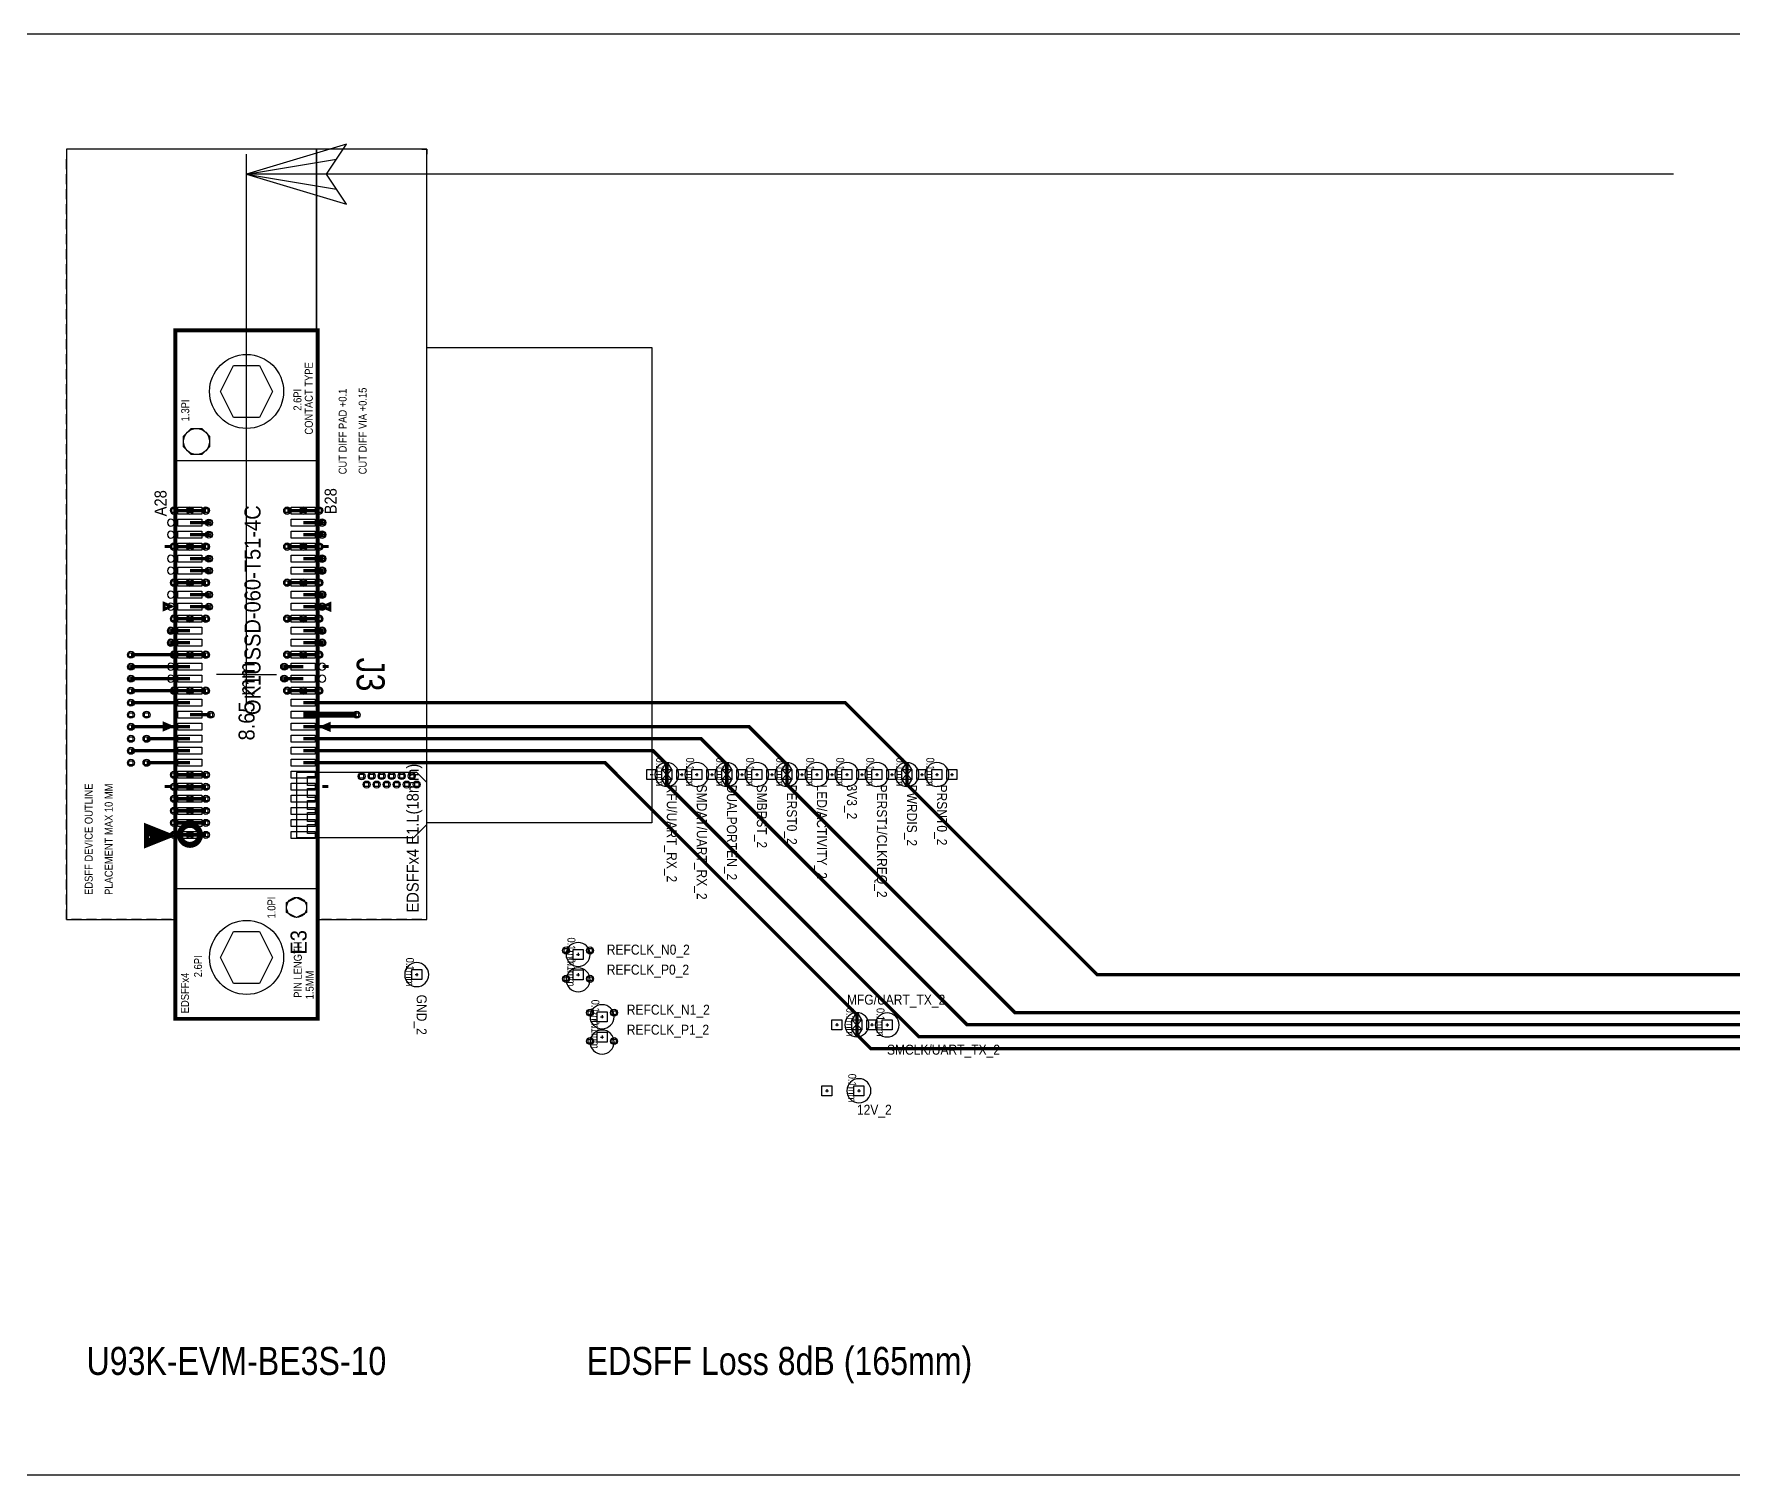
# Model space of a CAD drawing. Extents: x -65 to 700, y -155 to 755.
# Drawn here: x 12.4 to 97.3, y 300 to 372 of the extents above; entities that cross this region are included whole.
import ezdxf
from ezdxf.enums import TextEntityAlignment as Align

# ---------------------------------------------------------------- set-up
doc = ezdxf.new("R2010")
doc.units = 0
for name, color, linetype in [('BOARD_GEOMETRY_DIMENSION', 212, 'CONTINUOUS'), ('BOARD_GEOMETRY_OUTLINE', 254, 'CONTINUOUS'), ('BOARD_GEOMETRY_SILKSCREEN_TOP', 1, 'CONTINUOUS'), ('COMPONENT_VALUE_ASSEMBLY_TOP', 254, 'CONTINUOUS'), ('ETCH_TOP', 72, 'CONTINUOUS'), ('MANUFACTURING_NCBACKDRILL-16-4', 85, 'CONTINUOUS'), ('MANUFACTURING_NCBACKDRILL-16-6', 85, 'CONTINUOUS'), ('MANUFACTURING_NCLEGEND-1-16', 85, 'CONTINUOUS'), ('PACKAGE_GEOMETRY_ASSEMBLY_TOP', 142, 'CONTINUOUS'), ('PACKAGE_GEOMETRY_DISPLAY_TOP', 6, 'CONTINUOUS'), ('PACKAGE_GEOMETRY_PLACE_BOUND_TO', 85, 'CONTINUOUS'), ('PACKAGE_GEOMETRY_SILKSCREEN_TOP', 150, 'CONTINUOUS'), ('PIN_TOP', 72, 'CONTINUOUS'), ('REF_DES_SILKSCREEN_TOP', 150, 'CONTINUOUS'), ('VIA_CLASS_TOP', 72, 'CONTINUOUS')]:
    doc.layers.add(name, color=color, linetype=linetype)

# ---------------------------------------------------------------- blocks, each defined once
blk = doc.blocks.new('FIGURE_SQUARE')
blk.add_lwpolyline([(-0.5, -0.5), (-0.5, 0.5), (0.5, 0.5), (0.5, -0.5)], close=True)
blk = doc.blocks.new('FIGURE_CROSS')
for points in [[(-0.5, 0), (0.5, 0)], [(0, 0.5), (0, -0.5)]]:
    blk.add_lwpolyline(points)
blk = doc.blocks.new('FIGURE_HEX')
blk.add_lwpolyline([(-0.5, 0), (-0.25, 0.5), (0.25, 0.5), (0.5, 0), (0.25, -0.5), (-0.25, -0.5)], close=True)
blk = doc.blocks.new('FIGURE_OCT')
blk.add_lwpolyline([(-0.5, -0.2071), (-0.5, 0.2071), (-0.2071, 0.5), (0.2071, 0.5), (0.5, 0.2071), (0.5, -0.2071), (0.2071, -0.5), (-0.2071, -0.5)], close=True)

msp = doc.modelspace()

# ---------------------------------------------------------------- linework, layer by layer
at = {"layer": 'BOARD_GEOMETRY_DIMENSION'}
for points in [[(23, 365), (27.5, 364.25), (27, 365), (23, 365), (27.5, 365.75), (28, 366.5)], [(28, 366.5), (23, 365), (28, 363.5), (27, 365), (28, 366.5)], [(23, 341), (23, 366)], [(94.3144, 365), (23, 365)]]:
    msp.add_lwpolyline(points, dxfattribs=at)
at = {"layer": 'BOARD_GEOMETRY_OUTLINE'}
msp.add_lwpolyline([(0, 300), (167.5, 300), (167.5, 315.975, -0.429311), (168, 316.475), (174.75, 316.475), (175, 316.725), (175, 334.705), (174.75, 334.955), (168, 334.955, -0.410035), (167.5, 335.455), (167.5, 372), (0, 372)], format="xyb", close=True, dxfattribs=at)
at = {"layer": 'ETCH_TOP'}
for points, const_width in [([(20.17, 348.185), (19.37, 348.185)], 0.169), ([(20.17, 347.585), (21.12, 347.585)], 0.171), ([(20.97, 348.185), (20.17, 348.185)], 0.169), ([(25.03, 348.185), (25.83, 348.185)], 0.169), ([(25.83, 347.585), (26.78, 347.585)], 0.171), ([(25.83, 348.185), (26.63, 348.185)], 0.169), ([(20.17, 346.985), (21.12, 346.985)], 0.171), ([(25.83, 346.985), (26.78, 346.985)], 0.171), ([(19.37, 346.385), (20.17, 346.385)], 0.169), ([(20.17, 345.785), (21.12, 345.785)], 0.171), ([(20.17, 346.385), (20.97, 346.385)], 0.169), ([(25.83, 346.385), (25.03, 346.385)], 0.169), ([(25.83, 345.785), (26.78, 345.785)], 0.171), ([(26.63, 346.385), (25.83, 346.385)], 0.169), ([(20.17, 345.185), (21.12, 345.185)], 0.171), ([(25.83, 345.185), (26.78, 345.185)], 0.171), ([(20.17, 344.585), (19.37, 344.585)], 0.169), ([(20.17, 343.985), (21.12, 343.985)], 0.171), ([(20.97, 344.585), (20.17, 344.585)], 0.169), ([(25.03, 344.585), (25.83, 344.585)], 0.169), ([(25.83, 343.985), (26.78, 343.985)], 0.171), ([(25.83, 344.585), (26.63, 344.585)], 0.169), ([(20.17, 343.385), (21.12, 343.385)], 0.171), ([(25.83, 343.385), (26.78, 343.385)], 0.171), ([(20.17, 342.785), (19.37, 342.785)], 0.169), ([(20.97, 342.785), (20.17, 342.785)], 0.169), ([(25.03, 342.785), (25.83, 342.785)], 0.169), ([(25.83, 342.785), (26.63, 342.785)], 0.169), ([(20.17, 342.185), (19.22, 342.185)], 0.171), ([(20.17, 341.585), (19.22, 341.585)], 0.171), ([(25.83, 342.185), (26.78, 342.185)], 0.171), ([(25.83, 341.585), (26.78, 341.585)], 0.171), ([(17.22, 340.985), (19.37, 340.985)], 0.169), ([(19.37, 340.985), (20.17, 340.985)], 0.169), ([(20.97, 340.985), (20.17, 340.985)], 0.169), ([(25.03, 340.985), (25.83, 340.985)], 0.169), ([(25.83, 340.985), (26.63, 340.985)], 0.169), ([(20.17, 340.385), (17.22, 340.385)], 0.171), ([(20.17, 339.785), (17.22, 339.785)], 0.171), ([(25.83, 340.385), (24.88, 340.385)], 0.171), ([(25.83, 339.785), (24.88, 339.785)], 0.171), ([(19.37, 339.185), (17.22, 339.185)], 0.169), ([(20.17, 339.185), (19.37, 339.185)], 0.169), ([(20.17, 339.185), (20.97, 339.185)], 0.169), ([(25.03, 339.185), (25.83, 339.185)], 0.169), ([(25.83, 339.185), (26.63, 339.185)], 0.169), ([(20.17, 338.585), (17.22, 338.585)], 0.169), ([(25.83, 337.985), (28.5, 337.985)], 0.3), ([(25.83, 338.585), (52.9151, 338.585), (56.0001, 335.5), (56.0001, 335)], 0.169), ([(20.17, 337.385), (17.22, 337.385)], 0.169), ([(20.17, 337.985), (21.2, 337.985)], 0.169), ([(25.83, 337.385), (48.1151, 337.385), (50.0001, 335.5), (50.0001, 335)], 0.169), ([(20.17, 336.785), (18, 336.785)], 0.169), ([(25.83, 336.785), (45.715, 336.785), (47, 335.5), (47, 335)], 0.169), ([(20.17, 336.185), (17.22, 336.185)], 0.169), ([(20.17, 335.585), (18, 335.585)], 0.169), ([(25.83, 336.185), (43.3151, 336.185), (44.0001, 335.5), (44.0001, 335)], 0.169), ([(25.83, 335.585), (40.9151, 335.585), (53.4997, 323.0004), (53.4997, 322.5004)], 0.169), ([(20.17, 334.985), (19.37, 334.985)], 0.169), ([(20.97, 334.985), (20.17, 334.985)], 0.169), ([(57.1001, 321.9), (56.6001, 321.9), (44.0001, 334.5), (44.0001, 335)], 0.169), ([(59.5, 322.5), (59, 322.5), (47, 334.5), (47, 335)], 0.169), ([(61.9001, 323.1), (61.4001, 323.1), (50.0001, 334.5), (50.0001, 335)], 0.169), ([(66.0001, 325), (65.5001, 325), (56.0001, 334.5), (56.0001, 335)], 0.169), ([(20.17, 334.385), (19.37, 334.385)], 0.169), ([(20.17, 333.785), (19.37, 333.785)], 0.169), ([(20.97, 334.385), (20.17, 334.385)], 0.169), ([(20.97, 333.785), (20.17, 333.785)], 0.169), ([(20.17, 333.185), (19.37, 333.185)], 0.169), ([(20.97, 333.185), (20.17, 333.185)], 0.169), ([(20.17, 332.585), (19.37, 332.585)], 0.169), ([(20.97, 332.585), (20.17, 332.585)], 0.169), ([(20.17, 331.985), (19.37, 331.985)], 0.169), ([(20.97, 331.985), (20.17, 331.985)], 0.169), ([(161.0001, 325), (66.0001, 325)], 0.169), ([(156.9001, 323.1), (61.9001, 323.1)], 0.169), ([(53.4997, 322.5004), (53.4997, 322.0004), (54.2001, 321.3), (54.7001, 321.3)], 0.169), ([(152.1001, 321.9), (57.1001, 321.9)], 0.169), ([(154.5, 322.5), (59.5, 322.5)], 0.169), ([(149.7001, 321.3), (54.7001, 321.3)], 0.169)]:
    msp.add_lwpolyline(points, dxfattribs=dict(at, const_width=const_width))
for points in [[(43.9406, 335.5576), (43.7501, 335.25), (44.0001, 334.9789), (44.2501, 335.25), (44.0596, 335.5576, 0.411765)], [(46.9405, 335.5576), (46.75, 335.25), (47, 334.9789), (47.25, 335.25), (47.0595, 335.5576, 0.411765)], [(49.9406, 335.5576), (49.7501, 335.25), (50.0001, 334.9789), (50.2501, 335.25), (50.0596, 335.5576, 0.411765)], [(55.9406, 335.5576), (55.7501, 335.25), (56.0001, 334.9789), (56.2501, 335.25), (56.0596, 335.5576, 0.411765)], [(44.0596, 334.4424), (44.2501, 334.75), (44.0001, 335.0211), (43.7501, 334.75), (43.9406, 334.4424, 0.411765)], [(47.0595, 334.4424), (47.25, 334.75), (47, 335.0211), (46.75, 334.75), (46.9405, 334.4424, 0.411765)], [(50.0596, 334.4424), (50.2501, 334.75), (50.0001, 335.0211), (49.7501, 334.75), (49.9406, 334.4424, 0.411765)], [(56.0596, 334.4424), (56.2501, 334.75), (56.0001, 335.0211), (55.7501, 334.75), (55.9406, 334.4424, 0.411765)], [(53.4402, 323.058), (53.2497, 322.7504), (53.4997, 322.4793), (53.7497, 322.7504), (53.5592, 323.058, 0.411765)], [(53.5592, 321.9428), (53.7497, 322.2504), (53.4997, 322.5215), (53.2497, 322.2504), (53.4402, 321.9428, 0.411765)]]:
    msp.add_lwpolyline(points, format="xyb", close=True, dxfattribs=at)
for points in [[(31.5, 335.1), (25.5, 335.1), (25.5, 331.85), (31.35, 331.85), (32, 332.5), (32, 334.6)], [(26.05, 334.45), (26.05, 334.9), (26.5, 334.9), (26.5, 334.45)], [(26.05, 333.85), (26.05, 334.3), (26.5, 334.3), (26.5, 333.85)], [(26.05, 333.25), (26.05, 333.7), (26.5, 333.7), (26.5, 333.25)], [(26.05, 332.65), (26.05, 333.1), (26.5, 333.1), (26.5, 332.65)], [(26.05, 332.05), (26.05, 332.5), (26.5, 332.5), (26.5, 332.05)]]:
    msp.add_lwpolyline(points, close=True, dxfattribs=at)
at = {"layer": 'PACKAGE_GEOMETRY_ASSEMBLY_TOP'}
for points in [[(14.25, 366.25), (14, 366.25), (14, 366)], [(15, 366.25), (14.5, 366.25)], [(15.75, 366.25), (15.25, 366.25)], [(16.5, 366.25), (16, 366.25)], [(17.25, 366.25), (16.75, 366.25)], [(18, 366.25), (17.5, 366.25)], [(18.75, 366.25), (18.25, 366.25)], [(19.5, 366.25), (19, 366.25)], [(20.25, 366.25), (19.75, 366.25)], [(21, 366.25), (20.5, 366.25)], [(21.75, 366.25), (21.25, 366.25)], [(22.5, 366.25), (22, 366.25)], [(23.25, 366.25), (22.75, 366.25)], [(24, 366.25), (23.5, 366.25)], [(24.75, 366.25), (24.25, 366.25)], [(25.5, 366.25), (25, 366.25)], [(26.25, 366.25), (25.75, 366.25)], [(27, 366.25), (26.5, 366.25)], [(27.75, 366.25), (27.25, 366.25)], [(28.5, 366.25), (28, 366.25)], [(29.25, 366.25), (28.75, 366.25)], [(30, 366.25), (29.5, 366.25)], [(30.75, 366.25), (30.25, 366.25)], [(31.5, 366.25), (31, 366.25)], [(31.75, 366.25), (32, 366.25), (32, 366)], [(14, 365.25), (14, 365.75)], [(32, 365.25), (32, 365.75)], [(14, 364.5), (14, 365)], [(32, 364.5), (32, 365)], [(14, 363.75), (14, 364.25)], [(32, 363.75), (32, 364.25)], [(14, 363), (14, 363.5)], [(32, 363), (32, 363.5)], [(14, 362.25), (14, 362.75)], [(14, 361.5), (14, 362)], [(32, 362.25), (32, 362.75)], [(32, 361.5), (32, 362)], [(14, 360.75), (14, 361.25)], [(32, 360.75), (32, 361.25)], [(14, 360), (14, 360.5)], [(32, 360), (32, 360.5)], [(14, 359.25), (14, 359.75)], [(32, 359.25), (32, 359.75)], [(14, 358.5), (14, 359)], [(32, 358.5), (32, 359)], [(14, 357.75), (14, 358.25)], [(32, 357.75), (32, 358.25)], [(14, 357), (14, 357.5)], [(19.5, 322.86), (26.5, 322.86), (26.5, 357.14), (19.5, 357.14), (19.5, 322.86)], [(32, 357), (32, 357.5)], [(14, 356.25), (14, 356.75)], [(14, 355.5), (14, 356)], [(32, 356.25), (32, 356.75)], [(32, 356.335), (43.25, 356.335), (43.25, 332.585), (32, 332.585)], [(32, 355.5), (32, 356)], [(14, 354.75), (14, 355.25)], [(32, 354.75), (32, 355.25)], [(14, 354), (14, 354.5)], [(32, 354), (32, 354.5)], [(14, 353.25), (14, 353.75)], [(32, 353.25), (32, 353.75)], [(14, 352.5), (14, 353)], [(32, 352.5), (32, 353)], [(14, 351.75), (14, 352.25)], [(32, 351.75), (32, 352.25)], [(14, 351), (14, 351.5)], [(32, 351), (32, 351.5)], [(14, 350.25), (14, 350.75)], [(19.5, 350.69), (26.5, 350.69)], [(32, 350.25), (32, 350.75)], [(14, 349.5), (14, 350)], [(14, 348.75), (14, 349.25)], [(32, 349.5), (32, 350)], [(32, 348.75), (32, 349.25)], [(14, 348), (14, 348.5)], [(32, 348), (32, 348.5)], [(14, 347.25), (14, 347.75)], [(32, 347.25), (32, 347.75)], [(14, 346.5), (14, 347)], [(32, 346.5), (32, 347)], [(14, 345.75), (14, 346.25)], [(32, 345.75), (32, 346.25)], [(14, 345), (14, 345.5)], [(32, 345), (32, 345.5)], [(14, 344.25), (14, 344.75)], [(32, 344.25), (32, 344.75)], [(14, 343.5), (14, 344)], [(14, 342.75), (14, 343.25)], [(32, 343.5), (32, 344)], [(32, 342.75), (32, 343.25)], [(14, 342), (14, 342.5)], [(32, 342), (32, 342.5)], [(14, 341.25), (14, 341.75)], [(32, 341.25), (32, 341.75)], [(14, 340.5), (14, 341)], [(23, 338.5), (23, 341.5)], [(32, 340.5), (32, 341)], [(14, 339.75), (14, 340.25)], [(23, 340), (21.5, 340)], [(23, 340), (24.5, 340)], [(32, 339.75), (32, 340.25)], [(14, 339), (14, 339.5)], [(32, 339), (32, 339.5)], [(14, 338.25), (14, 338.75)], [(32, 338.25), (32, 338.75)], [(14, 337.5), (14, 338)], [(32, 337.5), (32, 338)], [(14, 336.75), (14, 337.25)], [(14, 336), (14, 336.5)], [(32, 336.75), (32, 337.25)], [(32, 336), (32, 336.5)], [(14, 335.25), (14, 335.75)], [(32, 335.25), (32, 335.75)], [(14, 334.5), (14, 335)], [(32, 334.5), (32, 335)], [(14, 333.75), (14, 334.25)], [(32, 333.75), (32, 334.25)], [(14, 333), (14, 333.5)], [(32, 333), (32, 333.5)], [(14, 332.25), (14, 332.75)], [(32, 332.25), (32, 332.75)], [(14, 331.5), (14, 332)], [(32, 331.5), (32, 332)], [(14, 330.75), (14, 331.25)], [(14, 330), (14, 330.5)], [(32, 330.75), (32, 331.25)], [(32, 330), (32, 330.5)], [(14, 329.25), (14, 329.75)], [(32, 329.25), (32, 329.75)], [(14, 328.5), (14, 329)], [(19.5, 329.31), (26.5, 329.31)], [(32, 328.5), (32, 329)], [(14, 327.75), (14, 328.25)], [(32, 327.75), (32, 328.25)], [(14.75, 327.75), (14.25, 327.75)], [(15.5, 327.75), (15, 327.75)], [(16.25, 327.75), (15.75, 327.75)], [(17, 327.75), (16.5, 327.75)], [(17.75, 327.75), (17.25, 327.75)], [(18.5, 327.75), (18, 327.75)], [(19.25, 327.75), (18.75, 327.75)], [(27.25, 327.75), (26.75, 327.75)], [(28, 327.75), (27.5, 327.75)], [(28.75, 327.75), (28.25, 327.75)], [(29.5, 327.75), (29, 327.75)], [(30.25, 327.75), (29.75, 327.75)], [(31, 327.75), (30.5, 327.75)], [(31.75, 327.75), (31.25, 327.75)]]:
    msp.add_lwpolyline(points, dxfattribs=at)
for points in [[(19.545, 348.185, 1), (19.195, 348.185, 1)], [(20.345, 348.185, 1), (19.995, 348.185, 1)], [(21.145, 348.185, 1), (20.795, 348.185, 1)], [(25.205, 348.185, 1), (24.855, 348.185, 1)], [(26.005, 348.185, 1), (25.655, 348.185, 1)], [(26.805, 348.185, 1), (26.455, 348.185, 1)], [(19.395, 347.585, 1), (19.045, 347.585, 1)], [(26.955, 347.585, 1), (26.605, 347.585, 1)], [(19.395, 346.985, 1), (19.045, 346.985, 1)], [(26.955, 346.985, 1), (26.605, 346.985, 1)], [(19.395, 345.785, 1), (19.045, 345.785, 1)], [(19.545, 346.385, 1), (19.195, 346.385, 1)], [(20.345, 346.385, 1), (19.995, 346.385, 1)], [(21.145, 346.385, 1), (20.795, 346.385, 1)], [(25.205, 346.385, 1), (24.855, 346.385, 1)], [(26.005, 346.385, 1), (25.655, 346.385, 1)], [(26.805, 346.385, 1), (26.455, 346.385, 1)], [(26.955, 345.785, 1), (26.605, 345.785, 1)], [(19.395, 345.185, 1), (19.045, 345.185, 1)], [(26.955, 345.185, 1), (26.605, 345.185, 1)], [(19.395, 343.985, 1), (19.045, 343.985, 1)], [(19.545, 344.585, 1), (19.195, 344.585, 1)], [(20.345, 344.585, 1), (19.995, 344.585, 1)], [(21.145, 344.585, 1), (20.795, 344.585, 1)], [(25.205, 344.585, 1), (24.855, 344.585, 1)], [(26.005, 344.585, 1), (25.655, 344.585, 1)], [(26.805, 344.585, 1), (26.455, 344.585, 1)], [(26.955, 343.985, 1), (26.605, 343.985, 1)], [(19.395, 343.385, 1), (19.045, 343.385, 1)], [(26.955, 343.385, 1), (26.605, 343.385, 1)], [(19.545, 342.785, 1), (19.195, 342.785, 1)], [(20.345, 342.785, 1), (19.995, 342.785, 1)], [(21.145, 342.785, 1), (20.795, 342.785, 1)], [(25.205, 342.785, 1), (24.855, 342.785, 1)], [(26.005, 342.785, 1), (25.655, 342.785, 1)], [(26.805, 342.785, 1), (26.455, 342.785, 1)], [(19.395, 342.185, 1), (19.045, 342.185, 1)], [(19.395, 341.585, 1), (19.045, 341.585, 1)], [(26.955, 342.185, 1), (26.605, 342.185, 1)], [(26.955, 341.585, 1), (26.605, 341.585, 1)], [(19.545, 340.985, 1), (19.195, 340.985, 1)], [(20.345, 340.985, 1), (19.995, 340.985, 1)], [(21.145, 340.985, 1), (20.795, 340.985, 1)], [(25.205, 340.985, 1), (24.855, 340.985, 1)], [(26.005, 340.985, 1), (25.655, 340.985, 1)], [(26.805, 340.985, 1), (26.455, 340.985, 1)], [(19.395, 340.385, 1), (19.045, 340.385, 1)], [(19.395, 339.785, 1), (19.045, 339.785, 1)], [(26.955, 340.385, 1), (26.605, 340.385, 1)], [(26.955, 339.785, 1), (26.605, 339.785, 1)], [(19.545, 339.185, 1), (19.195, 339.185, 1)], [(20.345, 339.185, 1), (19.995, 339.185, 1)], [(21.145, 339.185, 1), (20.795, 339.185, 1)], [(25.205, 339.185, 1), (24.855, 339.185, 1)], [(26.005, 339.185, 1), (25.655, 339.185, 1)], [(26.805, 339.185, 1), (26.455, 339.185, 1)]]:
    msp.add_lwpolyline(points, format="xyb", close=True, dxfattribs=at)
at = {"layer": 'PACKAGE_GEOMETRY_ASSEMBLY_TOP', "const_width": 0.3}
msp.add_lwpolyline([(20.67, 331.985, 1), (19.67, 331.985, 1), (20.67, 331.985)], format="xyb", dxfattribs=at)
at = {"layer": 'PACKAGE_GEOMETRY_PLACE_BOUND_TO'}
for points in [[(14, 327.75), (19.5, 327.75), (19.5, 357.14), (26.5, 357.14), (26.5, 366.25), (14, 366.25)], [(32, 366.25), (26.5, 366.25), (26.5, 327.75), (32, 327.75)], [(19.5, 322.86), (26.5, 322.86), (26.5, 357.14), (19.5, 357.14)], [(43.25, 332.585), (32, 332.585), (32, 356.335), (43.25, 356.335)]]:
    msp.add_lwpolyline(points, close=True, dxfattribs=at)
for points in [[(44.6001, 335, 1), (43.4001, 335, 1)], [(46.1, 335, 1), (44.9, 335, 1)], [(47.6, 335, 1), (46.4, 335, 1)], [(49.1, 335, 1), (47.9, 335, 1)], [(50.6001, 335, 1), (49.4001, 335, 1)], [(52.1, 335, 1), (50.9, 335, 1)], [(53.6, 335, 1), (52.4, 335, 1)], [(55.1, 335, 1), (53.9, 335, 1)], [(56.6001, 335, 1), (55.4001, 335, 1)], [(58.1, 335, 1), (56.9, 335, 1)], [(40.1662, 326.009, 1), (38.9662, 326.009, 1)], [(32.1, 325, 1), (30.9, 325, 1)], [(40.1662, 324.741, 1), (38.9662, 324.741, 1)], [(41.3639, 322.9, 1), (40.1639, 322.9, 1)], [(54.0997, 322.5004, 1), (52.8997, 322.5004, 1)], [(55.6146, 322.4854, 1), (54.4146, 322.4854, 1)], [(41.3639, 321.632, 1), (40.1639, 321.632, 1)], [(54.2, 319.2, 1), (53, 319.2, 1)]]:
    msp.add_lwpolyline(points, format="xyb", close=True, dxfattribs=at)
at = {"layer": 'PACKAGE_GEOMETRY_SILKSCREEN_TOP'}
for points, const_width in [([(19.42, 346.89), (19.42, 357.22), (26.58, 357.22), (26.58, 322.78), (19.42, 322.78), (19.42, 346.89)], 0.15), ([(19.2, 346.4), (18.9, 346.4)], 0.15), ([(27.1, 346.4), (26.8, 346.4)], 0.15), ([(19.225, 343.4), (18.875, 343.55), (18.875, 343.25), (19.225, 343.4)], 0.15), ([(26.805, 343.38), (27.155, 343.23), (27.155, 343.53), (26.805, 343.38)], 0.15), ([(19.2, 340.4), (18.9, 340.4)], 0.15), ([(27.1, 340.4), (26.8, 340.4)], 0.15), ([(19.225, 337.4), (18.875, 337.55), (18.875, 337.25), (19.225, 337.4)], 0.15), ([(26.785, 337.38), (27.135, 337.23), (27.135, 337.53), (26.785, 337.38)], 0.15), ([(19.2, 334.4), (18.9, 334.4)], 0.15), ([(27.08, 334.4), (26.78, 334.4)], 0.15), ([(19.218, 331.9442), (17.968, 332.4442), (17.968, 331.4442), (19.218, 331.9442), (18.018, 332.2942), (18.018, 331.6442), (18.918, 331.9442), (18.118, 332.1442), (18.118, 331.7942), (18.668, 331.9442), (18.168, 331.9442)], 0.2)]:
    msp.add_lwpolyline(points, dxfattribs=dict(at, const_width=const_width))
at = {"layer": 'PIN_TOP'}
for points in [[(20.77, 348.01), (19.57, 348.01), (19.57, 348.36), (20.77, 348.36)], [(26.43, 348.01), (25.23, 348.01), (25.23, 348.36), (26.43, 348.36)], [(20.77, 347.41), (19.57, 347.41), (19.57, 347.76), (20.77, 347.76)], [(26.43, 347.41), (25.23, 347.41), (25.23, 347.76), (26.43, 347.76)], [(20.77, 346.81), (19.57, 346.81), (19.57, 347.16), (20.77, 347.16)], [(26.43, 346.81), (25.23, 346.81), (25.23, 347.16), (26.43, 347.16)], [(20.77, 346.21), (19.57, 346.21), (19.57, 346.56), (20.77, 346.56)], [(20.77, 345.61), (19.57, 345.61), (19.57, 345.96), (20.77, 345.96)], [(26.43, 346.21), (25.23, 346.21), (25.23, 346.56), (26.43, 346.56)], [(26.43, 345.61), (25.23, 345.61), (25.23, 345.96), (26.43, 345.96)], [(20.77, 345.01), (19.57, 345.01), (19.57, 345.36), (20.77, 345.36)], [(26.43, 345.01), (25.23, 345.01), (25.23, 345.36), (26.43, 345.36)], [(20.77, 344.41), (19.57, 344.41), (19.57, 344.76), (20.77, 344.76)], [(20.77, 343.81), (19.57, 343.81), (19.57, 344.16), (20.77, 344.16)], [(26.43, 344.41), (25.23, 344.41), (25.23, 344.76), (26.43, 344.76)], [(26.43, 343.81), (25.23, 343.81), (25.23, 344.16), (26.43, 344.16)], [(20.77, 343.21), (19.57, 343.21), (19.57, 343.56), (20.77, 343.56)], [(26.43, 343.21), (25.23, 343.21), (25.23, 343.56), (26.43, 343.56)], [(20.77, 342.61), (19.57, 342.61), (19.57, 342.96), (20.77, 342.96)], [(26.43, 342.61), (25.23, 342.61), (25.23, 342.96), (26.43, 342.96)], [(20.77, 342.01), (19.57, 342.01), (19.57, 342.36), (20.77, 342.36)], [(20.77, 341.41), (19.57, 341.41), (19.57, 341.76), (20.77, 341.76)], [(26.43, 342.01), (25.23, 342.01), (25.23, 342.36), (26.43, 342.36)], [(26.43, 341.41), (25.23, 341.41), (25.23, 341.76), (26.43, 341.76)], [(20.77, 340.81), (19.57, 340.81), (19.57, 341.16), (20.77, 341.16)], [(26.43, 340.81), (25.23, 340.81), (25.23, 341.16), (26.43, 341.16)], [(20.77, 340.21), (19.57, 340.21), (19.57, 340.56), (20.77, 340.56)], [(20.77, 339.61), (19.57, 339.61), (19.57, 339.96), (20.77, 339.96)], [(26.43, 340.21), (25.23, 340.21), (25.23, 340.56), (26.43, 340.56)], [(26.43, 339.61), (25.23, 339.61), (25.23, 339.96), (26.43, 339.96)], [(20.77, 339.01), (19.57, 339.01), (19.57, 339.36), (20.77, 339.36)], [(26.43, 339.01), (25.23, 339.01), (25.23, 339.36), (26.43, 339.36)], [(20.77, 338.41), (19.57, 338.41), (19.57, 338.76), (20.77, 338.76)], [(20.77, 337.81), (19.57, 337.81), (19.57, 338.16), (20.77, 338.16)], [(26.43, 338.41), (25.23, 338.41), (25.23, 338.76), (26.43, 338.76)], [(26.43, 337.81), (25.23, 337.81), (25.23, 338.16), (26.43, 338.16)], [(20.77, 337.21), (19.57, 337.21), (19.57, 337.56), (20.77, 337.56)], [(26.43, 337.21), (25.23, 337.21), (25.23, 337.56), (26.43, 337.56)], [(20.77, 336.61), (19.57, 336.61), (19.57, 336.96), (20.77, 336.96)], [(26.43, 336.61), (25.23, 336.61), (25.23, 336.96), (26.43, 336.96)], [(20.77, 336.01), (19.57, 336.01), (19.57, 336.36), (20.77, 336.36)], [(20.77, 335.41), (19.57, 335.41), (19.57, 335.76), (20.77, 335.76)], [(26.43, 336.01), (25.23, 336.01), (25.23, 336.36), (26.43, 336.36)], [(26.43, 335.41), (25.23, 335.41), (25.23, 335.76), (26.43, 335.76)], [(20.77, 334.81), (19.57, 334.81), (19.57, 335.16), (20.77, 335.16)], [(26.43, 334.81), (25.23, 334.81), (25.23, 335.16), (26.43, 335.16)], [(43.7501, 335.25), (44.2501, 335.25), (44.2501, 334.75), (43.7501, 334.75)], [(45.25, 335.25), (45.75, 335.25), (45.75, 334.75), (45.25, 334.75)], [(46.75, 335.25), (47.25, 335.25), (47.25, 334.75), (46.75, 334.75)], [(48.25, 335.25), (48.75, 335.25), (48.75, 334.75), (48.25, 334.75)], [(49.7501, 335.25), (50.2501, 335.25), (50.2501, 334.75), (49.7501, 334.75)], [(51.25, 335.25), (51.75, 335.25), (51.75, 334.75), (51.25, 334.75)], [(52.75, 335.25), (53.25, 335.25), (53.25, 334.75), (52.75, 334.75)], [(54.25, 335.25), (54.75, 335.25), (54.75, 334.75), (54.25, 334.75)], [(55.7501, 335.25), (56.2501, 335.25), (56.2501, 334.75), (55.7501, 334.75)], [(57.25, 335.25), (57.75, 335.25), (57.75, 334.75), (57.25, 334.75)], [(20.77, 334.21), (19.57, 334.21), (19.57, 334.56), (20.77, 334.56)], [(20.77, 333.61), (19.57, 333.61), (19.57, 333.96), (20.77, 333.96)], [(26.43, 334.21), (25.23, 334.21), (25.23, 334.56), (26.43, 334.56)], [(26.43, 333.61), (25.23, 333.61), (25.23, 333.96), (26.43, 333.96)], [(20.77, 333.01), (19.57, 333.01), (19.57, 333.36), (20.77, 333.36)], [(26.43, 333.01), (25.23, 333.01), (25.23, 333.36), (26.43, 333.36)], [(20.77, 332.41), (19.57, 332.41), (19.57, 332.76), (20.77, 332.76)], [(26.43, 332.41), (25.23, 332.41), (25.23, 332.76), (26.43, 332.76)], [(20.77, 331.81), (19.57, 331.81), (19.57, 332.16), (20.77, 332.16)], [(26.43, 331.81), (25.23, 331.81), (25.23, 332.16), (26.43, 332.16)], [(39.3162, 326.259), (39.8162, 326.259), (39.8162, 325.759), (39.3162, 325.759)], [(31.25, 325.25), (31.75, 325.25), (31.75, 324.75), (31.25, 324.75)], [(39.3162, 325.241), (39.8162, 325.241), (39.8162, 324.741), (39.3162, 324.741)], [(40.5139, 323.15), (41.0139, 323.15), (41.0139, 322.65), (40.5139, 322.65)], [(40.5139, 322.132), (41.0139, 322.132), (41.0139, 321.632), (40.5139, 321.632)], [(53.2497, 322.7504), (53.7497, 322.7504), (53.7497, 322.2504), (53.2497, 322.2504)], [(54.7646, 322.7354), (55.2646, 322.7354), (55.2646, 322.2354), (54.7646, 322.2354)], [(53.35, 319.45), (53.85, 319.45), (53.85, 318.95), (53.35, 318.95)]]:
    msp.add_lwpolyline(points, close=True, dxfattribs=at)
for centre, radius in [((23, 354.14), 1.85), ((20.5, 351.64), 0.65), ((25.5, 328.36), 0.5), ((23, 325.86), 1.85)]:
    msp.add_circle(centre, radius, dxfattribs=at)
at = {"layer": 'VIA_CLASS_TOP'}
for points in [[(43, 334.75), (43, 335.25), (43.5, 335.25), (43.5, 334.75)], [(44.5001, 334.75), (44.5001, 335.25), (45.0001, 335.25), (45.0001, 334.75)], [(46, 334.75), (46, 335.25), (46.5, 335.25), (46.5, 334.75)], [(47.5, 334.75), (47.5, 335.25), (48, 335.25), (48, 334.75)], [(49, 334.75), (49, 335.25), (49.5, 335.25), (49.5, 334.75)], [(50.5001, 334.75), (50.5001, 335.25), (51.0001, 335.25), (51.0001, 334.75)], [(52, 334.75), (52, 335.25), (52.5, 335.25), (52.5, 334.75)], [(53.5, 334.75), (53.5, 335.25), (54, 335.25), (54, 334.75)], [(55, 334.75), (55, 335.25), (55.5, 335.25), (55.5, 334.75)], [(56.5001, 334.75), (56.5001, 335.25), (57.0001, 335.25), (57.0001, 334.75)], [(58, 334.75), (58, 335.25), (58.5, 335.25), (58.5, 334.75)], [(52.25, 322.25), (52.25, 322.75), (52.75, 322.75), (52.75, 322.25)], [(54, 322.25), (54, 322.75), (54.5, 322.75), (54.5, 322.25)], [(51.75, 318.95), (51.75, 319.45), (52.25, 319.45), (52.25, 318.95)]]:
    msp.add_lwpolyline(points, close=True, dxfattribs=at)
for centre in [(19.37, 348.185), (20.17, 348.185), (20.97, 348.185), (25.03, 348.185), (25.83, 348.185), (26.63, 348.185), (21.12, 347.585), (26.78, 347.585), (21.12, 346.985), (26.78, 346.985), (19.37, 346.385), (20.17, 346.385), (20.97, 346.385), (21.12, 345.785), (25.03, 346.385), (25.83, 346.385), (26.63, 346.385), (26.78, 345.785), (21.12, 345.185), (26.78, 345.185), (19.37, 344.585), (20.17, 344.585), (20.97, 344.585), (21.12, 343.985), (25.03, 344.585), (25.83, 344.585), (26.63, 344.585), (26.78, 343.985), (21.12, 343.385), (26.78, 343.385), (19.37, 342.785), (20.17, 342.785), (20.97, 342.785), (25.03, 342.785), (25.83, 342.785), (26.63, 342.785), (19.22, 342.185), (19.22, 341.585), (26.78, 342.185), (26.78, 341.585), (17.22, 340.985), (19.37, 340.985), (20.17, 340.985), (20.97, 340.985), (25.03, 340.985), (25.83, 340.985), (26.63, 340.985), (17.22, 340.385), (17.22, 339.785), (24.88, 340.385), (24.88, 339.785), (17.22, 339.185), (19.37, 339.185), (20.17, 339.185), (20.97, 339.185), (25.03, 339.185), (25.83, 339.185), (26.63, 339.185), (17.22, 338.585), (17.22, 337.985), (18, 337.985), (21.2, 337.985), (28.5, 337.985), (17.22, 337.385), (17.22, 336.785), (18, 336.785), (17.22, 336.185), (17.22, 335.585), (18, 335.585), (19.37, 334.985), (20.17, 334.985), (20.97, 334.985), (28.75, 334.91), (29.25, 334.925), (29.75, 334.925), (30.25, 334.925), (30.75, 334.925), (31.25, 334.925), (19.37, 334.385), (19.37, 333.785), (20.17, 334.385), (20.17, 333.785), (20.97, 334.385), (20.97, 333.785), (29, 334.5), (29.5, 334.5), (30, 334.5), (30.5, 334.5), (31, 334.5), (31.5, 334.5), (19.37, 333.185), (20.17, 333.185), (20.97, 333.185), (19.37, 332.585), (20.17, 332.585), (20.97, 332.585), (19.37, 331.985), (20.17, 331.985), (20.97, 331.985), (38.9662, 326.209), (40.1662, 326.209), (38.9662, 324.791), (40.1662, 324.791), (40.1639, 323.1), (41.3639, 323.1), (40.1639, 321.682), (41.3639, 321.682)]:
    msp.add_circle(centre, 0.175, dxfattribs=at)

# ---------------------------------------------------------------- block references
at = {"layer": 'MANUFACTURING_NCBACKDRILL-16-4'}
for p, xscale, yscale in [((26.78, 347.585), 0.2, 0.2), ((26.78, 346.985), 0.2, 0.2), ((26.78, 345.785), 0.2, 0.2), ((26.78, 345.185), 0.2, 0.2), ((26.78, 343.985), 0.2, 0.2), ((26.78, 343.385), 0.2, 0.2), ((26.78, 342.185), 0.2, 0.2), ((26.78, 341.585), 0.2, 0.2), ((24.88, 340.385), 0.2, 0.2), ((24.88, 339.785), 0.2, 0.2), ((39.5662, 326.009), 0.15, 0.15), ((39.5662, 324.991), 0.15, 0.15)]:
    msp.add_blockref('FIGURE_CROSS', p, dxfattribs=dict(at, xscale=xscale, yscale=yscale))
at = {"layer": 'MANUFACTURING_NCBACKDRILL-16-6'}
for p, xscale, yscale in [((21.12, 347.585), 0.2, 0.2), ((21.12, 346.985), 0.2, 0.2), ((21.12, 345.785), 0.2, 0.2), ((21.12, 345.185), 0.2, 0.2), ((21.12, 343.985), 0.2, 0.2), ((21.12, 343.385), 0.2, 0.2), ((19.22, 342.185), 0.2, 0.2), ((19.22, 341.585), 0.2, 0.2), ((17.22, 340.385), 0.2, 0.2), ((17.22, 339.785), 0.2, 0.2), ((40.7639, 322.9), 0.15, 0.15), ((40.7639, 321.882), 0.15, 0.15)]:
    msp.add_blockref('FIGURE_CROSS', p, dxfattribs=dict(at, xscale=xscale, yscale=yscale))
at = {"layer": 'MANUFACTURING_NCLEGEND-1-16'}
for name, p, xscale, yscale in [('FIGURE_HEX', (23, 354.14), 2.6, 2.6), ('FIGURE_OCT', (20.5, 351.64), 1.3, 1.3), ('FIGURE_SQUARE', (19.37, 348.185), 0.2, 0.2), ('FIGURE_SQUARE', (20.17, 348.185), 0.2, 0.2), ('FIGURE_SQUARE', (20.97, 348.185), 0.2, 0.2), ('FIGURE_SQUARE', (21.12, 347.585), 0.2, 0.2), ('FIGURE_SQUARE', (25.03, 348.185), 0.2, 0.2), ('FIGURE_SQUARE', (25.83, 348.185), 0.2, 0.2), ('FIGURE_SQUARE', (26.63, 348.185), 0.2, 0.2), ('FIGURE_SQUARE', (26.78, 347.585), 0.2, 0.2), ('FIGURE_SQUARE', (21.12, 346.985), 0.2, 0.2), ('FIGURE_SQUARE', (26.78, 346.985), 0.2, 0.2), ('FIGURE_SQUARE', (19.37, 346.385), 0.2, 0.2), ('FIGURE_SQUARE', (20.17, 346.385), 0.2, 0.2), ('FIGURE_SQUARE', (20.97, 346.385), 0.2, 0.2), ('FIGURE_SQUARE', (21.12, 345.785), 0.2, 0.2), ('FIGURE_SQUARE', (25.03, 346.385), 0.2, 0.2), ('FIGURE_SQUARE', (25.83, 346.385), 0.2, 0.2), ('FIGURE_SQUARE', (26.63, 346.385), 0.2, 0.2), ('FIGURE_SQUARE', (26.78, 345.785), 0.2, 0.2), ('FIGURE_SQUARE', (21.12, 345.185), 0.2, 0.2), ('FIGURE_SQUARE', (26.78, 345.185), 0.2, 0.2), ('FIGURE_SQUARE', (19.37, 344.585), 0.2, 0.2), ('FIGURE_SQUARE', (20.17, 344.585), 0.2, 0.2), ('FIGURE_SQUARE', (20.97, 344.585), 0.2, 0.2), ('FIGURE_SQUARE', (21.12, 343.985), 0.2, 0.2), ('FIGURE_SQUARE', (25.03, 344.585), 0.2, 0.2), ('FIGURE_SQUARE', (25.83, 344.585), 0.2, 0.2), ('FIGURE_SQUARE', (26.63, 344.585), 0.2, 0.2), ('FIGURE_SQUARE', (26.78, 343.985), 0.2, 0.2), ('FIGURE_SQUARE', (21.12, 343.385), 0.2, 0.2), ('FIGURE_SQUARE', (26.78, 343.385), 0.2, 0.2), ('FIGURE_SQUARE', (19.37, 342.785), 0.2, 0.2), ('FIGURE_SQUARE', (20.17, 342.785), 0.2, 0.2), ('FIGURE_SQUARE', (20.97, 342.785), 0.2, 0.2), ('FIGURE_SQUARE', (25.03, 342.785), 0.2, 0.2), ('FIGURE_SQUARE', (25.83, 342.785), 0.2, 0.2), ('FIGURE_SQUARE', (26.63, 342.785), 0.2, 0.2), ('FIGURE_SQUARE', (19.22, 342.185), 0.2, 0.2), ('FIGURE_SQUARE', (19.22, 341.585), 0.2, 0.2), ('FIGURE_SQUARE', (26.78, 342.185), 0.2, 0.2), ('FIGURE_SQUARE', (26.78, 341.585), 0.2, 0.2), ('FIGURE_SQUARE', (17.22, 340.985), 0.2, 0.2), ('FIGURE_SQUARE', (19.37, 340.985), 0.2, 0.2), ('FIGURE_SQUARE', (20.17, 340.985), 0.2, 0.2), ('FIGURE_SQUARE', (20.97, 340.985), 0.2, 0.2), ('FIGURE_SQUARE', (25.03, 340.985), 0.2, 0.2), ('FIGURE_SQUARE', (25.83, 340.985), 0.2, 0.2), ('FIGURE_SQUARE', (26.63, 340.985), 0.2, 0.2), ('FIGURE_SQUARE', (17.22, 340.385), 0.2, 0.2), ('FIGURE_SQUARE', (17.22, 339.785), 0.2, 0.2), ('FIGURE_SQUARE', (24.88, 340.385), 0.2, 0.2), ('FIGURE_SQUARE', (24.88, 339.785), 0.2, 0.2), ('FIGURE_SQUARE', (17.22, 339.185), 0.2, 0.2), ('FIGURE_SQUARE', (19.37, 339.185), 0.2, 0.2), ('FIGURE_SQUARE', (20.17, 339.185), 0.2, 0.2), ('FIGURE_SQUARE', (20.97, 339.185), 0.2, 0.2), ('FIGURE_SQUARE', (25.03, 339.185), 0.2, 0.2), ('FIGURE_SQUARE', (25.83, 339.185), 0.2, 0.2), ('FIGURE_SQUARE', (26.63, 339.185), 0.2, 0.2), ('FIGURE_SQUARE', (17.22, 338.585), 0.2, 0.2), ('FIGURE_SQUARE', (17.22, 337.985), 0.2, 0.2), ('FIGURE_SQUARE', (17.22, 337.385), 0.2, 0.2), ('FIGURE_SQUARE', (18, 337.985), 0.2, 0.2), ('FIGURE_SQUARE', (21.2, 337.985), 0.2, 0.2), ('FIGURE_SQUARE', (28.5, 337.985), 0.2, 0.2), ('FIGURE_SQUARE', (17.22, 336.785), 0.2, 0.2), ('FIGURE_SQUARE', (18, 336.785), 0.2, 0.2), ('FIGURE_SQUARE', (17.22, 336.185), 0.2, 0.2), ('FIGURE_SQUARE', (17.22, 335.585), 0.2, 0.2), ('FIGURE_SQUARE', (18, 335.585), 0.2, 0.2), ('FIGURE_SQUARE', (19.37, 334.985), 0.2, 0.2), ('FIGURE_SQUARE', (20.17, 334.985), 0.2, 0.2), ('FIGURE_SQUARE', (20.97, 334.985), 0.2, 0.2), ('FIGURE_SQUARE', (28.75, 334.91), 0.2, 0.2), ('FIGURE_SQUARE', (29.25, 334.925), 0.2, 0.2), ('FIGURE_SQUARE', (29.75, 334.925), 0.2, 0.2), ('FIGURE_SQUARE', (30.25, 334.925), 0.2, 0.2), ('FIGURE_SQUARE', (30.75, 334.925), 0.2, 0.2), ('FIGURE_SQUARE', (31.25, 334.925), 0.2, 0.2), ('FIGURE_CROSS', (43.25, 335), 0.15, 0.15), ('FIGURE_CROSS', (44.0001, 335), 0.15, 0.15), ('FIGURE_CROSS', (44.7501, 335), 0.15, 0.15), ('FIGURE_CROSS', (45.5, 335), 0.15, 0.15), ('FIGURE_CROSS', (46.25, 335), 0.15, 0.15), ('FIGURE_CROSS', (47, 335), 0.15, 0.15), ('FIGURE_CROSS', (47.75, 335), 0.15, 0.15), ('FIGURE_CROSS', (48.5, 335), 0.15, 0.15), ('FIGURE_CROSS', (49.25, 335), 0.15, 0.15), ('FIGURE_CROSS', (50.0001, 335), 0.15, 0.15), ('FIGURE_CROSS', (50.7501, 335), 0.15, 0.15), ('FIGURE_CROSS', (51.5, 335), 0.15, 0.15), ('FIGURE_CROSS', (52.25, 335), 0.15, 0.15), ('FIGURE_CROSS', (53, 335), 0.15, 0.15), ('FIGURE_CROSS', (53.75, 335), 0.15, 0.15), ('FIGURE_CROSS', (54.5, 335), 0.15, 0.15), ('FIGURE_CROSS', (55.25, 335), 0.15, 0.15), ('FIGURE_CROSS', (56.0001, 335), 0.15, 0.15), ('FIGURE_CROSS', (56.7501, 335), 0.15, 0.15), ('FIGURE_CROSS', (57.5, 335), 0.15, 0.15), ('FIGURE_CROSS', (58.25, 335), 0.15, 0.15), ('FIGURE_SQUARE', (19.37, 334.385), 0.2, 0.2), ('FIGURE_SQUARE', (19.37, 333.785), 0.2, 0.2), ('FIGURE_SQUARE', (20.17, 334.385), 0.2, 0.2), ('FIGURE_SQUARE', (20.17, 333.785), 0.2, 0.2), ('FIGURE_SQUARE', (20.97, 334.385), 0.2, 0.2), ('FIGURE_SQUARE', (20.97, 333.785), 0.2, 0.2), ('FIGURE_SQUARE', (29, 334.5), 0.2, 0.2), ('FIGURE_SQUARE', (29.5, 334.5), 0.2, 0.2), ('FIGURE_SQUARE', (30, 334.5), 0.2, 0.2), ('FIGURE_SQUARE', (30.5, 334.5), 0.2, 0.2), ('FIGURE_SQUARE', (31, 334.5), 0.2, 0.2), ('FIGURE_SQUARE', (31.5, 334.5), 0.2, 0.2), ('FIGURE_SQUARE', (19.37, 333.185), 0.2, 0.2), ('FIGURE_SQUARE', (20.17, 333.185), 0.2, 0.2), ('FIGURE_SQUARE', (20.97, 333.185), 0.2, 0.2), ('FIGURE_SQUARE', (19.37, 332.585), 0.2, 0.2), ('FIGURE_SQUARE', (20.17, 332.585), 0.2, 0.2), ('FIGURE_SQUARE', (20.97, 332.585), 0.2, 0.2), ('FIGURE_SQUARE', (19.37, 331.985), 0.2, 0.2), ('FIGURE_SQUARE', (20.17, 331.985), 0.2, 0.2), ('FIGURE_SQUARE', (20.97, 331.985), 0.2, 0.2), ('FIGURE_HEX', (23, 325.86), 2.6, 2.6), ('FIGURE_SQUARE', (38.9662, 326.209), 0.2, 0.2), ('FIGURE_SQUARE', (40.1662, 326.209), 0.2, 0.2), ('FIGURE_CROSS', (39.5662, 326.009), 0.15, 0.15), ('FIGURE_CROSS', (31.5, 325), 0.15, 0.15), ('FIGURE_SQUARE', (38.9662, 324.791), 0.2, 0.2), ('FIGURE_CROSS', (39.5662, 324.991), 0.15, 0.15), ('FIGURE_SQUARE', (40.1662, 324.791), 0.2, 0.2), ('FIGURE_SQUARE', (40.1639, 323.1), 0.2, 0.2), ('FIGURE_CROSS', (40.7639, 322.9), 0.15, 0.15), ('FIGURE_SQUARE', (41.3639, 323.1), 0.2, 0.2), ('FIGURE_CROSS', (52.5, 322.5), 0.15, 0.15), ('FIGURE_CROSS', (53.4997, 322.5004), 0.15, 0.15), ('FIGURE_CROSS', (54.25, 322.5), 0.15, 0.15), ('FIGURE_CROSS', (55.0146, 322.4854), 0.15, 0.15), ('FIGURE_SQUARE', (40.1639, 321.682), 0.2, 0.2), ('FIGURE_CROSS', (40.7639, 321.882), 0.15, 0.15), ('FIGURE_SQUARE', (41.3639, 321.682), 0.2, 0.2), ('FIGURE_CROSS', (52, 319.2), 0.15, 0.15), ('FIGURE_CROSS', (53.6, 319.2), 0.15, 0.15)]:
    msp.add_blockref(name, p, dxfattribs=dict(at, xscale=xscale, yscale=yscale))
at = {"layer": 'MANUFACTURING_NCLEGEND-1-16', "rotation": 90}
msp.add_blockref('FIGURE_HEX', (25.5, 328.36), dxfattribs=at)

# ---------------------------------------------------------------- texts
at = {"layer": 'BOARD_GEOMETRY_SILKSCREEN_TOP', "width": 0.857143}
for s, p in [('U93K-EVM-BE3S-10', (15, 305)), ('EDSFF Loss 8dB (165mm)', (40, 305))]:
    msp.add_text(s, height=1.4, dxfattribs=at).set_placement(p)
at = {"layer": 'COMPONENT_VALUE_ASSEMBLY_TOP', "width": 0.9375}
msp.add_text('OK1USSD-060-T51-4C', height=0.8, rotation=90, dxfattribs=at).set_placement((23.697, 337.971))
at = {"layer": 'PACKAGE_GEOMETRY_ASSEMBLY_TOP'}
for s, height, width, p in [('CONTACT TYPE', 0.4, 0.875, (26.31, 351.985)), ('CUT DIFF PAD +0.1', 0.4, 0.875, (28, 350)), ('CUT DIFF VIA +0.15', 0.4, 0.875, (29, 350)), ('1.3PI', 0.4, 0.875, (20.1333, 352.645)), ('2.6PI', 0.4, 0.875, (25.7434, 353.18)), ('EDSFFx4 E1.L(18mm)', 0.6, 0.916667, (31.6, 328.1)), ('EDSFF DEVICE OUTLINE', 0.4, 0.875, (15.31, 328.985)), ('PLACEMENT MAX 10 MM', 0.4, 0.875, (16.31, 328.985)), ('1.0PI', 0.4, 0.875, (24.4434, 327.805)), ('E3', 0.8, 0.9375, (26, 326)), ('PIN LENGTH', 0.4, 0.875, (25.76, 323.845)), ('2.6PI', 0.4, 0.875, (20.7734, 324.87)), ('EDSFFx4', 0.4, 0.875, (20.12, 323.07)), ('1.5MM', 0.4, 0.875, (26.3533, 323.77))]:
    msp.add_text(s, height=height, rotation=90, dxfattribs=dict(at, width=width)).set_placement(p)
at = {"layer": 'PACKAGE_GEOMETRY_DISPLAY_TOP', "width": 0.916667}
for s, p in [('A28', (19, 347.9)), ('B28', (27.5, 348))]:
    msp.add_text(s, height=0.6, rotation=90, dxfattribs=at).set_placement(p)
at = {"layer": 'PACKAGE_GEOMETRY_PLACE_BOUND_TO'}
for s, height, rotation, width, p in [('8.65 mm', 0.8, 90, 0.9375, (23.4, 336.7)), ('0.1mm', 0.4, 270, 0.875, (43.4667, 335.85)), ('0.1mm', 0.4, 270, 0.875, (44.9666, 335.85)), ('0.1mm', 0.4, 270, 0.875, (46.4666, 335.85)), ('0.1mm', 0.4, 270, 0.875, (47.9666, 335.85)), ('0.1mm', 0.4, 270, 0.875, (49.4667, 335.85)), ('0.1mm', 0.4, 270, 0.875, (50.9666, 335.85)), ('0.1mm', 0.4, 270, 0.875, (52.4666, 335.85)), ('0.1mm', 0.4, 270, 0.875, (53.9666, 335.85)), ('0.1mm', 0.4, 270, 0.875, (55.4667, 335.85)), ('0.1mm', 0.4, 270, 0.875, (56.9666, 335.85)), ('0.1mm', 0.4, 270, 0.875, (39.0328, 326.859)), ('0.1mm', 0.4, 270, 0.875, (30.9666, 325.85)), ('0.1mm', 0.4, 270, 0.875, (39.0328, 325.841)), ('0.1mm', 0.4, 270, 0.875, (40.2305, 323.75)), ('0.1mm', 0.4, 270, 0.875, (52.9663, 323.3504)), ('0.1mm', 0.4, 270, 0.875, (54.4812, 323.3354)), ('0.1mm', 0.4, 270, 0.875, (40.2305, 322.732)), ('0.1mm', 0.4, 270, 0.875, (53.0666, 320.05))]:
    msp.add_text(s, height=height, rotation=rotation, dxfattribs=dict(at, width=width)).set_placement(p)
at = {"layer": 'REF_DES_SILKSCREEN_TOP', "width": 0.857143}
msp.add_text('J3', height=1.4, rotation=270, dxfattribs=at).set_placement((28.5, 340), align=Align.CENTER)
at = {"layer": 'REF_DES_SILKSCREEN_TOP', "width": 0.9}
for s, p in [('RFU/UART_RX_2', (44, 334.5)), ('SMDAT/UART_RX_2', (45.5, 334.5)), ('DUALPORTEN_2', (47, 334.5)), ('SMBRST_2', (48.5, 334.5)), ('PERST0_2', (50, 334.5)), ('LED/ACTIVITY_2', (51.5, 334.5)), ('3V3_2', (53, 334.5)), ('PERST1/CLKREQ_2', (54.5, 334.5)), ('PWRDIS_2', (56, 334.5)), ('PRSNT0_2', (57.5, 334.5)), ('GND_2', (31.5, 324))]:
    msp.add_text(s, height=0.5, rotation=270, dxfattribs=at).set_placement(p)
for s, p in [('REFCLK_N0_2', (41, 326)), ('REFCLK_P0_2', (41, 325)), ('MFG/UART_TX_2', (53, 323.5)), ('REFCLK_N1_2', (42, 323)), ('REFCLK_P1_2', (42, 322)), ('SMCLK/UART_TX_2', (55, 321)), ('12V_2', (53.5, 318))]:
    msp.add_text(s, height=0.5, dxfattribs=at).set_placement(p)

doc.saveas('drawing.dxf')
